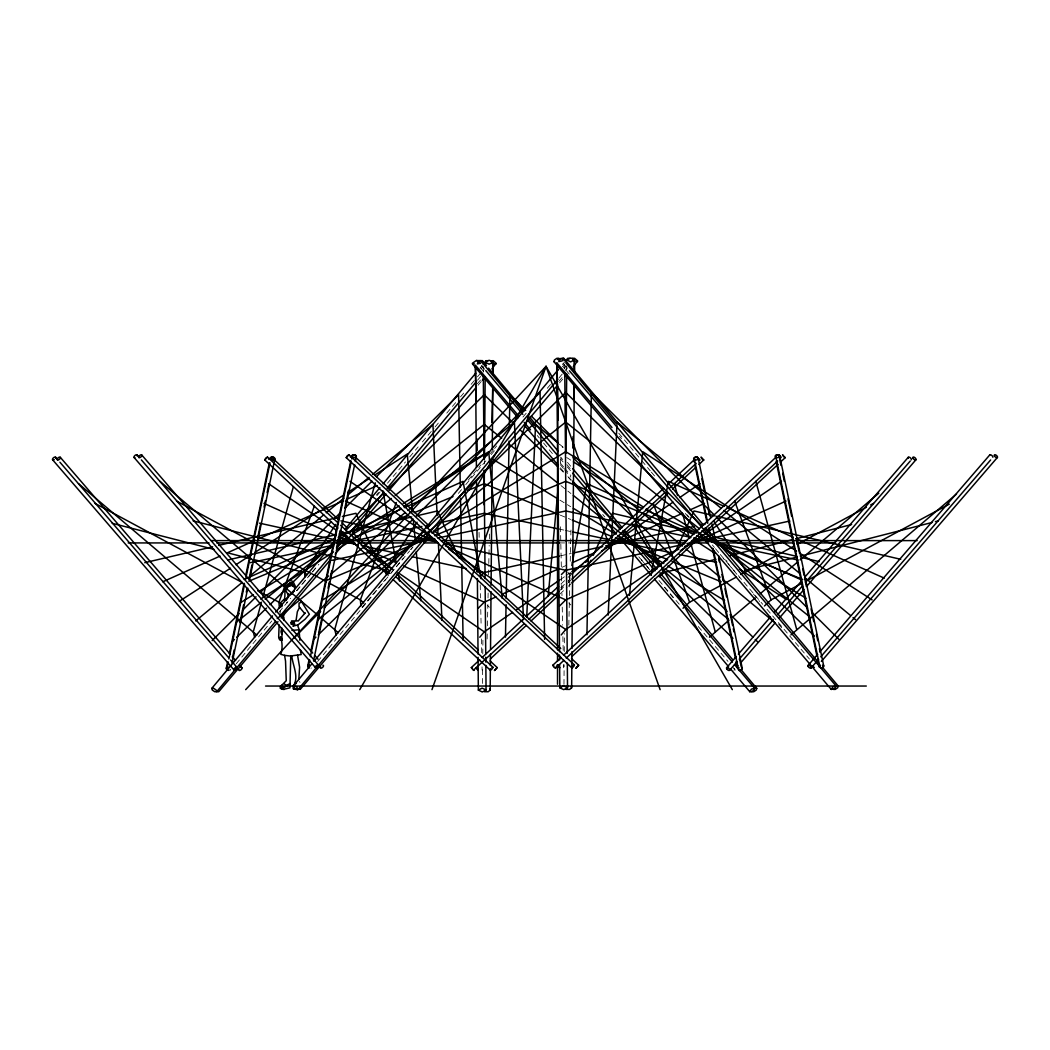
<?xml version="1.0" encoding="UTF-8"?>
<svg xmlns="http://www.w3.org/2000/svg" width="1050" height="1050" viewBox="0 0 1050 1050"><rect width="100%" height="100%" fill="white"/><g stroke="black" fill="none" stroke-linecap="round" stroke-linejoin="round"><path stroke-width="0.75" stroke-dasharray="5 3.75" d="M482.527 683.445L482.672 667.052M482.79 653.953L482.934 637.56M484.444 463.837L484.47 460.556M563.968 684.403L564.139 664.742M564.257 651.63L564.414 633.596M566.711 369.744L566.738 366.463M487.108 638.951L487.252 632.389M487.397 625.826L487.869 604.511M488.014 597.949L488.132 593.04M488.526 574.993L488.749 565.163M488.788 563.522L489.182 545.475M489.339 538.926L489.444 534.004M568.837 625.157L569.454 597.279M569.494 595.639L570.032 571.043M570.255 561.199L570.951 530.04M280.009 615.051L280.363 610.352M560.451 462.906L560.989 456.973M568.732 582.448L570.557 572.565L559.768 579.967M236.211 663.81L271.793 620.957M279.129 612.124L290.64 598.264M296.914 590.704L307.387 578.104M308.424 576.844L311.574 573.064M312.611 571.804L318.898 564.244M376.464 494.917L378.551 492.398M481.123 368.891L483.223 366.358M317.678 661.487L389.904 574.521M390.941 573.261L403.502 558.141M410.826 549.321L412.926 546.801M468.392 479.994L472.579 474.954M473.629 473.694L477.816 468.654M478.866 467.394L480.952 464.874M490.376 453.534L493.513 449.754M494.563 448.494L496.65 445.974M562.59 366.568L564.69 364.048M479.929 368.169L482.042 365.649M477.527 380.244L480.69 376.477M562.459 364.599L564.559 362.079M558.994 377.921L564.257 371.648M565.307 370.387L567.407 367.881M296.441 590.769L300.681 585.769M301.731 584.522L311.259 573.261M312.322 572.014L316.562 567M376.898 495.692L380.074 491.938M387.476 483.184L405.471 461.921M409.71 456.908L418.176 446.906M422.415 441.906L434.057 428.137M435.107 426.891L439.346 421.877M446.762 413.123L456.291 401.861M460.517 396.861L463.693 393.107M471.109 384.352L476.398 378.092M477.461 376.845L481.688 371.844M478.065 385.232L481.241 381.478M362.04 607.228L366.266 602.214M367.329 600.967L371.569 595.967M372.619 594.707L376.858 589.706M377.908 588.459L385.324 579.705M390.613 573.444L409.671 550.922M410.734 549.675L412.847 547.168M458.364 493.382L461.541 489.628M465.767 484.614L485.887 460.845M491.177 454.598L494.353 450.844M522.939 417.06L527.166 412.059M547.286 388.29L550.462 384.536M564.217 368.274L566.331 365.767M559.532 382.909L562.708 379.155M477.277 383.775L480.467 380.048M558.758 381.465L562.997 376.477M560.923 584.062L566.895 578.497M568.089 577.382L570.478 575.151M560.766 587.869L566.764 582.278M567.958 581.162L570.36 578.918M560.018 590.297L567.184 583.616M568.378 582.501L570.767 580.283M559.847 594.116L567.053 587.409M568.247 586.294L570.649 584.049M562.091 567.289L569.441 564.008M560.7 555.765L571.2 553.468M559.624 542.929L571.095 542.929M560.674 529.423L563.798 530.079M565.359 530.408L571.594 531.733M560.28 515.143L570.714 519.461M559.873 500.115L570.675 506.704M566.659 457.498L570.714 460.123M723.174 558.613L727.217 561.225M561.015 485.625L570.911 493.526M563.207 447.261L559.44 444.137L562.826 447.51M559.899 468.838L563.338 472.198M567.919 476.687L571.357 480.06M567.879 572.368L570.019 574.494M568.798 602.923L570.846 604.944M487.331 605.246L489.379 607.268M619.421 436.236L621.548 438.729M685.243 513.424L688.433 517.151M720.274 554.505L737.258 574.416M738.321 575.663L762.733 604.301M766.986 609.276L809.445 659.072M560.254 464.691L563.43 468.431M564.493 469.678L570.859 477.146M602.713 514.487L604.839 516.981M638.807 556.815L644.109 563.049M645.173 564.283L649.425 569.271M658.98 580.466L681.266 606.611M698.25 626.535L727.978 661.395M733.281 667.616L735.407 670.11M563.023 363.274L568.312 369.521M481.543 365.584L484.719 369.337M560.936 459.414L563.049 461.921M567.289 466.922L570.465 470.676M560.332 467.801L563.509 471.555M568.798 477.803L570.911 480.309M563.01 366.621L565.11 369.127M566.16 370.387L569.31 374.154M618.739 433.178L640.828 459.559M641.878 460.806L650.291 470.859M651.341 472.119L655.554 477.133M687.107 514.815L689.207 517.322M712.346 544.95L714.446 547.47M715.496 548.717L718.659 552.484M728.122 563.784L739.686 577.605M753.362 593.933L759.675 601.466M778.601 624.067L781.751 627.834M567.459 462.354L571.673 467.368M480.48 367.684L483.643 371.451M537.272 435.501L539.372 438.008M543.585 443.034L554.098 455.595M560.411 463.129L563.561 466.896M564.624 468.156L570.924 475.689M641.393 559.834L649.806 569.874M664.532 587.462L672.945 597.503M560.674 457.104L562.761 459.624M566.947 464.664L571.134 469.717M286.624 602.136L287.188 602.91M299.499 681.489L299.972 682.408M560.451 526.772L561.356 567.761M561.54 575.964L561.986 595.639M562.236 607.11L562.643 625.157M562.892 636.628L563.22 651.394M563.509 664.506L563.587 667.787M479.049 532.363L479.194 538.926M480.217 584.837L480.506 597.949M480.769 609.433L481.136 625.826M481.425 638.951L481.753 653.704M482.042 666.829L482.121 670.11M564.716 364.822L564.742 368.104M483.249 367.146L483.289 372.054M733.95 668.233A1.982 0.971 40.8 0 1 733.714 670.136M229.976 669.48A1.982 1.457 11.8 0 1 229.701 669.782M230.738 669.48A1.982 1.457 11.8 0 1 229.464 670.477M311.391 668.023A1.982 1.457 11.8 0 1 310.931 668.154"/><path stroke-width="1.5" d="M484.089 504.814L484.391 470.387M484.483 458.916L485.192 376.976M485.297 365.505L485.874 361.266L489.248 360.347L492.555 361.344L492.936 373.787M484.339 691.688L488.197 691.74L490.179 690.086L490.363 668.784M490.389 665.503L490.494 654.032M490.534 649.123L491.033 591.754M491.085 585.204L492.161 462.289M492.279 449.177L492.804 388.539M565.989 453.324L566.659 376.294M565.806 689.378L569.664 689.417L571.646 687.776L571.961 651.722M571.988 648.441L574.284 384.576M574.403 371.464L574.022 359.034L570.714 358.024L566.803 359.914L570.583 361.883L574.494 359.992M505.47 637.087L506.061 604.669M506.179 598.5L509.079 441.053M509.303 428.702L509.933 394.748L525.683 410.458M586.937 634.764L591.399 392.424L714.053 514.789M491.925 422.494L492.699 388.067M492.988 374.942L493.211 365.098M572.775 448.061L573.038 436.577M573.838 400.496L574.206 384.103M574.455 372.632L574.678 362.788M281.794 640.434C282.988 639.962 280.481 635.381 280.442 636.943C282.384 642.088 282.686 648.401 280.822 654.36L284.563 655.344L285.534 661.054L286.256 680.702L280.324 686.753L280.416 688.275L283.119 689.43L289.944 687.829L290.771 655.935M526.706 617.4L535.592 424.384L558.193 443.1M608.173 615.077L617.072 422.061L721.245 508.371M286.125 600.351L287.989 596.781L287.936 593.827M280.599 607.215L280.822 604.078M272.514 615.864L211.759 688.406L212.323 690.086L214.804 691.74L216.72 691.688L275.612 621.364M312.047 663.626L293.239 686.083L293.514 689.181L297.806 689.509L293.331 688.629M486.189 361.344L488.171 360.583M548.166 596.269L558.259 486.623M629.488 595.442L642.731 451.697L796.543 551.066M284.222 599.668C286.374 593.617 282.122 583.656 289.433 580.296L293.068 581.516L295.404 586.464M299.578 607.359L297.347 611.73L296.008 620.957L291.637 620.891L291.388 621.797L294.459 621.81L290.601 622.886L294.486 623.136L291.165 624.317L294.814 624.264L292.911 626.141L297.924 624.947L304.999 619.303L309.382 614.316L301.796 602.018M294.289 685.624L293.16 686.726L294.919 688.734L297.465 689.653L300.287 688.734M491.124 361.266L493.146 360.623L496.151 363.274L491.833 368.97M573.3 366.647L577.631 360.951L574.626 358.312L572.683 358.26M283.395 619.526L283.658 613.843M281.689 638.544L282.581 629.475M571.856 565.504L586.937 483.656L642.731 508.673M651.236 574.481L668.404 481.333L724.198 506.363M571.83 667.852L346.238 457.656L347.209 455.884L348.928 454.755L574.376 664.913C574.599 665.949 571.594 668.85 571.817 667.17M352.918 455.149L350.346 457.052M226.288 668.233L227.627 661.815M229.32 653.796L244.112 583.209M245.792 575.19L269.338 462.879M226.892 668.574L228.231 662.196M228.9 659.006L244.611 584.076M245.936 577.697L270.007 462.906M232.483 657.904L234.176 649.884M239.886 622.611L243.587 604.957M246.277 592.121L246.947 588.919M249.309 577.684L252 564.847M257.709 537.574L260.4 524.751M264.101 507.098L265.44 500.679M267.133 492.66L268.813 484.641M232.076 663.101L247.787 588.158M249.454 580.191L274.851 459.021A1.982 1.457 11.8 0 0 272.278 457.117A1.982 1.457 11.8 0 0 271.661 459.572A1.982 1.457 11.8 0 0 274.851 459.021M307.755 665.923L309.107 659.505M311.115 649.871L350.805 460.569M308.359 666.264L309.697 659.886M310.367 656.696L351.146 462.184M351.816 458.994L352.485 455.805M318.662 633.124L322.363 615.484M328.086 588.21L329.424 581.792M330.107 578.576L331.787 570.557M336.486 548.1L340.187 530.447L388.29 575.111M344.899 507.99L348.6 490.337M313.543 660.778L354.651 464.664M355.32 461.475L356.331 456.697A1.982 1.457 11.8 0 0 353.745 454.794A1.982 1.457 11.8 0 0 353.128 457.249A1.982 1.457 11.8 0 0 356.331 456.697M281.728 627.847L280.993 631.811L281.781 634.161M293.856 590.796L293.252 592.357M261.043 603.684L253.273 631.837L254.612 637.232M263.091 596.269L293.396 486.623M375.27 482.816L334.74 629.514L336.079 634.922M431.97 689.653L546.039 366.358L732.336 689.653M314.291 506.231L278.933 602.201L279.405 608.278M396.283 502.504L360.399 599.878L360.872 605.968M479.692 659.781L471.332 667.577L473.353 670.281L524.186 623.713M474.009 670.477L473.668 669.48M561.159 657.471L552.799 665.254L553.77 667.026L555.489 668.154L563.85 660.358M555.489 668.154L555.135 667.157M698.959 464.441L703.763 459.966L701.072 457.065L701.702 458.456M780.426 462.118L785.229 457.656L782.539 454.755L783.169 456.133M271.451 457.472L270.808 458.496M490.35 669.48C490.009 671.265 493.185 668.233 492.909 667.236L395.771 576.686M589.851 562.682L590.992 560.214M593.263 555.279L612.596 513.293L633.714 518.227L572.946 457.603M671.317 560.372L673.024 556.658M675.872 550.489L694.063 510.969L715.181 515.918M290.168 683.537L286.191 685.466L284.826 687.278L280.324 686.753M482.724 363.195L482.646 361.266L481.215 360.583L477.369 360.623M564.191 360.872L564.126 358.956L562.682 358.26L557.445 359.034M478.354 690.086L482.134 688.117L486.058 690.008L482.278 691.976L478.354 690.086L478.065 657.313M559.821 687.776L563.601 685.808L567.525 687.684L563.745 689.653L559.821 687.776L559.624 664.834M293.554 685.808C299.106 676.607 292.753 665.529 291.743 655.817M493.027 362.316L489.103 364.192L485.323 362.224M359.743 689.653L546.039 366.358L660.122 689.653M558.298 359.914L558.784 358.26L556.854 358.312L554.426 359.992L553.941 361.646L831.272 689.417L834.54 688.656L836.128 686.044L569.376 370.768M268.879 459.362L271.438 457.117L338.336 519.474M335.646 524.409L304.605 572.565L304.933 576.804M417.047 522.204L386.072 570.242L386.4 574.494M305.248 612.819L298.134 621.062L296.087 620.393M479.771 637.232L484.26 631.837L512.584 612.386M561.238 634.922L565.74 629.514L666.855 560.057M275.678 612.084L334.635 541.682M339.898 535.395L343.061 531.615M345.161 529.108L379.903 487.62M383.066 483.84L475.716 373.196M483.092 364.402L486.255 360.623M279.812 616.337L331.341 554.807M336.604 548.52L347.117 535.972M349.23 533.452L383.933 492.017M387.083 488.25L476.477 381.491M314.134 661.119L558.246 369.626M565.609 360.819L567.722 358.312L569.638 358.26M557.944 379.181L298.187 689.378L296.494 686.726L293.239 686.083M278.001 621.679L218.728 691.74L216.786 691.688L216.156 690.008L213.675 688.354L211.759 688.406M281.177 617.925L329.871 560.372M335.16 554.124L385.98 494.064M389.143 490.311L475.952 387.726M482.304 380.218L484.417 377.724M300.195 689.417L430.395 535.539M432.508 533.033L557.419 385.416M564.834 376.661L566.947 374.154M291.926 593.814L292.543 593.106M726.587 667.774L736.207 656.631M738.347 654.163L770.398 617.019M774.677 612.071L801.386 581.122M804.589 577.408L908.237 457.314M729.645 670.281L737.126 661.605M739.266 659.137L773.456 619.513M777.735 614.565L802.305 586.097M805.508 582.383L910.232 461.055M740.946 662.524L775.097 622.952M779.362 618.017L803.906 589.575M807.109 585.874L915.941 459.769M808.067 665.464L817.674 654.321M819.814 651.84L989.704 455.004M811.112 667.957L818.593 659.295M820.733 656.814L990.622 459.979M821.349 661.434L997.408 457.446M290.141 684.416L286.309 686.031M245.674 689.653L546.039 366.358M294.459 591.281L293.738 591.202M572.657 666.054L574.376 664.913M212.166 640.592L239.164 613.646M242.537 610.286L256.043 596.807M260.544 592.318L331.446 521.601M334.819 518.227L340.449 512.61M344.938 508.121L371.949 481.189M376.451 476.687L458.601 394.748L460.307 487.358M293.632 638.282L320.631 611.336M324.017 607.963L412.913 519.278M481.058 575.741L484.26 572.565L559.204 556.093M478.131 608.278L484.26 602.201L496.007 596.925M561.448 574.494L565.74 570.242L684.141 544.228M559.597 605.968L565.74 599.878L678.799 549.176M232.155 641.721L234.439 639.476M236.736 637.232L266.529 608.042M269.968 604.669L332.994 542.929M338.73 537.311L343.311 532.822M345.608 530.578L383.421 493.526M388.001 489.038L484.26 394.748L514.054 423.924M313.622 639.398L315.919 637.153M318.202 634.909L424.777 530.499M427.074 528.255L565.74 392.424L702.109 526.011M482.081 657.549L522.69 619.697M526.273 616.35L558.534 586.294M571.673 574.035L663.639 488.303M668.43 483.84L694.706 459.349M528.964 619.251L558.823 591.413M571.961 579.167L665.136 492.306M669.913 487.856L696.189 463.352M490.298 658.954L526.273 625.419M531.077 620.944L558.653 595.232M571.843 582.934L619.815 538.217M625.813 532.626L667.787 493.5M672.578 489.038L695.362 467.788M563.548 655.239L776.173 457.026M566.239 658.14L777.669 461.042M571.764 656.644L702.476 534.791M707.28 530.316L778.037 464.363M709.419 637.232L728.989 620.196M790.899 634.922L956.524 494.038M659.321 576.804L663.928 572.565L715.877 559.269M682.986 608.278L689.601 602.201L736.273 577.119M740.788 574.494L745.395 570.242L797.357 556.946M764.466 605.968L771.067 599.878L802.187 583.17M732.742 617.019L755.212 597.962M760.2 593.736L797.659 561.973M800.153 559.86L878.797 493.172M195.72 620.918L242.156 582.448L95.064 503.409M249.69 576.201L323.741 514.854M326.248 512.768L343.822 498.212M347.589 495.088L368.917 477.409M372.684 474.298L432.928 424.384L437.128 515.563M277.187 618.594L328.65 575.964M331.157 573.891L405.208 512.531M407.715 510.458L514.408 422.061L523.504 619.644M236.696 621.954L261.463 602.201M265.164 599.235L334.491 543.913M336.958 541.944L345.634 535.028M348.101 533.046L391.427 498.474M395.141 495.508L484.26 424.384L501.598 438.204M318.176 619.644L565.74 422.061L699.418 528.754M491.912 667.682L492.909 667.236M516.626 609.604L559.768 579.967M571.896 571.633L582.684 564.231M585.388 562.38L588.079 560.529M601.558 551.263L673.024 502.176M679.757 497.542L699.983 483.656M680.334 550.791L781.449 481.333M179.248 601.335L230.514 568.207M235.922 564.716L252.105 554.256M254.809 552.51L319.567 510.681M322.271 508.935L343.849 494.983M347.904 492.371L369.482 478.419M374.889 474.941L407.269 454.02L412.584 511.809M260.715 599.012L333.572 551.946M336.276 550.2L401.034 508.358M403.738 506.612L488.736 451.697L502.254 598.395M241.251 602.201L253.404 594.786M258.799 591.504L333.06 546.223M338.454 542.929L347.904 537.167M350.608 535.513L399.21 505.877M403.266 503.409L484.26 454.02L486.964 455.661M322.717 599.878L429.371 534.844M432.075 533.203L565.74 451.697L696.688 531.549M730.747 669.217L749.805 691.74L751.747 691.688L754.163 690.008L754.648 688.354L734.541 664.584M744.752 572.565L794.259 545.961M797.094 544.451L866.394 507.216M870.634 504.932L873.469 503.409M807.844 580.125L949.279 504.131M287.647 597.883L283.106 600.246L280.337 603.002L282.017 606.677M162.803 581.779L220.067 556.093M255.308 540.291L227.417 552.799L251.16 558.889M258.248 538.978L343.416 500.771M346.356 499.459L377.199 485.625M244.269 579.469L335.317 538.637M338.258 537.311L401.389 509.001M404.329 507.675L463.063 481.333L481.005 578.707M501.887 594.3L559.151 568.614M572.368 562.682L594.392 552.799M604.682 548.192L682.5 513.293L689.469 538.479M689.85 509.998L704.537 503.409M684.679 546.538L786.004 501.086M248.784 581.201L333.729 546.013M338.205 544.163L350.123 539.227M353.115 537.981L408.253 515.143M414.212 512.676L452.97 496.624M467.867 490.442L484.26 483.656L558.784 514.526M327.272 580.125L431.602 536.904M434.582 535.671L565.74 481.333L693.906 534.437M496.059 363.956L494.13 363.917L491.702 362.224M577.526 361.646L574.271 360.872M281.767 640.553L279.497 639.647L278.683 637.009L279.129 624.973M729.238 555.844L793.065 539.503M796.044 538.742L851.616 524.514M800.323 556.185L932.426 522.375M935.406 521.614L938.372 520.852M291.021 594.536C286.283 595.153 284.707 589.037 286.545 585.9L286.506 586.622L288.277 583.629L288.291 585.966L290.023 582.737L289.734 585.939L290.574 582.592L290.745 585.966L291.546 584.154L292.714 586.307L291.939 583.065L294.945 588.63M474.403 363.917L472.369 363.274L476.569 360.347L479.43 363.09M144.769 562.682L212.638 546.814M218.676 545.396L339.347 517.164M342.352 516.469L355.937 513.293L378.118 561.448M227.745 560.018L336.341 534.607M339.36 533.899L411.758 516.967M703.763 459.966L703.093 459.769M785.229 457.656L783.864 456.881M471.332 667.577L471.988 667.774M478.17 670.163L475.965 668.233M552.799 665.254L553.796 665.713M574.192 552.799L602.674 546.551M605.666 545.895L694.089 526.457M701.584 524.816L705.272 524.003M687.133 543.572L789.849 521.01M250.346 562.682L332.994 545.226M337.68 544.241L351.711 541.275M356.396 540.291L421.89 526.457M426.562 525.472L429.686 524.816M442.155 522.178L484.26 513.293L559.112 529.095M331.813 560.372L434.739 538.637M437.863 537.981L565.74 510.969L690.493 537.311M211.221 540.606L436.301 540.606M441.223 540.606L686.976 540.606M691.884 540.606L917.136 540.606M128.205 542.929L209.029 542.929M216.799 542.929L254.1 542.929M254.901 542.929L354.834 542.929L340.003 532.744M358.116 542.929L413.818 542.929M423.649 542.929L438.388 542.929L441.958 620.432M446.578 542.929L559.624 542.929M572.736 542.929L685.781 542.929M692.331 542.929L708.711 542.929M719.092 542.929L793.695 542.929M796.806 542.929L835.669 542.929M291.939 630.394L299.224 629.764L297.504 625.039M284.143 683.668L286.191 685.466M265.558 686.044L866.303 686.044M283.316 687.356L280.77 686.411M294.906 683.406L296.244 683.55M280.757 639.056L281.689 639.201L280.455 638.571M280.416 688.275L284.248 689.496M693.604 537.981L798.092 560.044M573.156 532.061L609.026 539.634M612.137 540.291L671.396 552.799M679.192 554.452L716.625 562.354M340.922 520.852L436.839 541.931M444.334 543.572L565.74 570.242M259.455 523.163L334.386 539.634M337.391 540.291L355.373 544.241M361.371 545.567L403.331 554.781M412.322 556.762L466.279 568.614M476.766 570.911L484.26 572.565M346.238 457.656L348.928 454.755M338.205 523.031L267.461 457.065L265.742 458.207L264.771 459.966L337.929 528.163M264.771 459.966L267.461 457.065M578.668 665.254L575.991 668.154L578.668 665.254L571.502 658.573M497.201 667.577L494.511 670.477L497.201 667.577L490.035 660.896M716.691 516.259L900.703 559.309M635.224 518.582L697.069 533.046L645.671 509.998M715.168 537.285L796.609 556.329M802.646 557.747L819.236 561.632M193.108 520.852L386.072 570.242L389.524 573.431M112.232 523.32L214.056 549.386M254.126 559.65L304.605 572.565L306.902 574.691M284.563 655.344L290.128 656.027L301.192 654.57L300.339 649.674M553.941 361.646L554.676 361.883M836.128 686.044L832.86 686.805L831.272 689.417M754.648 688.354L751.393 689.128L749.805 691.74M563.745 358.312L560.49 358.956L558.797 361.594L562.065 360.951L563.745 358.312L703.618 525.341M482.278 360.623L479.023 361.266L477.33 363.917L480.585 363.274L482.278 360.623L486.491 365.649M837.506 685.808L838.241 686.083L837.677 687.776L835.196 689.417L833.28 689.378M756.039 688.117L756.761 688.406L756.21 690.086L753.729 691.74L751.813 691.688M281.059 639.398L282.24 640.001M696.885 535.671L802.712 579.508M572.197 520.078L612.439 536.747M615.418 537.981L667.59 559.597M672.053 561.448L721.245 581.831M727.138 507.675L793.222 537.311M796.149 538.637L884.258 578.143M716.153 541.603L801.321 579.81M345.463 501.086L437.981 542.587M445.318 545.882L565.74 599.878M263.996 503.409L335.947 535.684M338.887 536.996L357.984 545.567M363.851 548.192L396.152 562.682L382.896 490.704M403.502 565.976L484.26 602.201M176.531 501.086L326.458 581.648M329.293 583.17L360.399 599.878L363.707 602.923M257.723 590.796L278.933 602.201L282.24 605.246M281.479 685.283L283.211 686.858M699.392 533.203L806.046 598.238M493.71 459.782L557.169 498.474M573.366 508.344L615.221 533.872M617.925 535.513L663.823 563.509M667.879 565.976L724.579 600.548M799.247 552.812L872.104 599.878M573.405 461.856L643.571 507.189M646.262 508.935L690.782 537.692M694.837 540.317L715.076 553.389M739.358 569.074L786.581 599.589M298.384 598.487L301.941 602.044L299.053 603.133L299.04 606.677L304.736 613.528M350.017 481.333L434.962 539.687M448.442 548.94L565.74 629.514M268.551 483.656L335.961 529.961M366.975 551.263L392.582 568.864M484.26 631.837L397.976 572.565L399.538 581.031M557.747 665.122L559.781 667.813L557.077 665.267M476.28 667.433L478.314 669.782M701.899 530.736L809.589 616.678M509.027 444.137L558.534 483.656M573.392 495.508L661.277 565.648M664.991 568.614L728.122 618.988M723.752 510.458L800.31 573.891M805.324 578.051L850.513 615.484M853.02 617.558L855.527 619.644M573.247 455.569L639.765 510.694M642.285 512.768L682.447 546.039M686.201 549.163L720.09 577.238M722.61 579.324L774.06 621.954M159.968 481.333L319.751 616.822M322.258 618.936L338.244 632.756M78.501 483.656L256.777 635.079M702.765 459.519L702.043 458.837M355.294 457.026L429.358 526.063M434.136 530.526L560.753 648.559M341.919 522.821L346.697 527.271M352.669 532.836L392.083 569.586M396.861 574.035L478.091 649.766M340.607 525.262L389.773 571.095M393.094 579.587L490.219 670.136M704.392 528.255L814.406 636.024M519.789 429.542L557.602 466.594M572.499 481.189L620.642 528.334M622.926 530.578L659.597 566.501M663.036 569.874L732.939 638.347M280.639 640.264L279.195 637.481M716.31 517.033L807.463 607.963M811.965 612.452L838.963 639.398M531.313 416.076L558.324 443.008M634.843 519.356L671.974 556.395M674.218 558.639L727.112 611.402M730.485 614.775L752.994 637.232M755.239 639.476L757.496 641.721M779.533 456.566C784.127 460.425 777.144 451.881 779.192 456.186M141.763 455.004A1.982 0.971 -40.8 0 1 139.952 457.564A1.982 0.971 -40.8 0 1 138.994 456.186A1.982 0.971 -40.8 0 1 141.763 455.004L312.716 653.074M314.856 655.554L318.058 659.269M137.117 454.952L139.243 457.419M141.382 459.9L318.504 665.122A1.982 0.971 -40.8 0 1 316.693 667.682A1.982 0.971 -40.8 0 1 315.735 666.304A1.982 0.971 -40.8 0 1 318.504 665.122M134.059 457.446L315.459 667.616M60.296 457.314A1.982 0.971 -40.8 0 1 58.472 459.887A1.982 0.971 -40.8 0 1 57.527 458.496A1.982 0.971 -40.8 0 1 60.296 457.314L230.186 654.163M232.326 656.631L235.528 660.345M239.794 665.306L241.933 667.774M55.65 457.275L57.776 459.742M59.916 462.21L228.506 657.549M230.632 660.017L237.037 667.433A1.982 0.971 -40.8 0 1 235.226 670.005A1.982 0.971 -40.8 0 1 234.268 668.614A1.982 0.971 -40.8 0 1 237.037 667.433M52.592 459.769L233.979 669.939M556.789 362.788L611.992 427.521M475.322 365.098L518.844 416.141M524.16 422.376L530.526 429.844M485.783 370.584L522.834 414.383M528.124 420.63L557.76 455.661M572.578 473.183L620.222 529.476M622.335 531.969L655.148 570.754M659.387 575.768L732.428 662.091M472.474 363.956L517.991 417.756M524.331 425.263L558.206 465.294M573.024 482.816L616.429 534.109M618.542 536.602L651.367 575.387M654.544 579.141L728.634 666.711M705.731 527.848L818.252 662.222M822.465 667.249L838.241 686.083M488.591 368.156L524.344 410.865M529.607 417.139L557.996 451.041M572.722 468.628L622.151 527.651M624.251 530.171L656.854 569.1M660.017 572.867L732.572 659.518M735.735 663.285L737.835 665.792M740.985 669.559L756.761 688.406M565.74 362.788L615.969 423.281M484.26 365.098L522.992 411.731M528.229 418.044L534.503 425.604M713.554 520.852L745.395 570.242M632.087 523.163L659.951 566.383M662.34 570.097L663.928 572.565M572.591 358.956L573.169 359.914M571.174 686.805L571.646 687.776M489.694 689.128L490.179 690.086M459.008 557.891L437.404 510.969L416.286 515.918L540.067 392.424L544.622 639.398M734.672 501.086L771.067 599.878M653.205 503.409L672.433 555.634M673.995 559.86L689.601 602.201M755.79 481.333L796.727 629.514M674.31 483.656L677.591 495.508M691.11 544.412L715.26 631.837M779.651 455.752L823.712 665.923M779.664 458.994L780.99 465.373M782.67 473.34L784.337 481.307M788.012 498.855L791.687 516.39M796.372 538.702L799.05 551.46M802.725 569.008L804.064 575.374M804.72 578.563L806.4 586.543M811.072 608.856L813.75 621.613M816.428 634.371L817.766 640.749M819.433 648.716L820.103 651.906M775.806 456.645L819.866 666.816M776.147 461.475L816.926 656.001M817.596 659.19L818.921 665.569M698.184 458.076L710.627 517.427M711.979 523.845L715.339 539.897M718.699 555.936L742.245 668.233M701.859 478.839L704.537 491.597M708.212 509.132L709.551 515.511M718.581 558.561L719.25 561.75M721.914 574.508L723.253 580.886M724.933 588.853L726.6 596.833M730.275 614.368L732.611 625.524M733.281 628.714L733.95 631.903M739.633 659.006L741.3 666.986M694.339 458.968L707.792 523.136M708.803 527.953L709.813 532.77M713.173 548.809L738.399 669.139A1.982 1.457 -11.8 0 0 741.169 669.939A1.982 1.457 -11.8 0 0 741.812 667.59M693.669 459.021L694.339 462.21M695.008 465.399L707.044 522.795M708.383 529.174L709.052 532.363M712.386 548.297L735.446 658.311M736.116 661.5L737.454 667.879M477.317 360.583L477.409 361.266M299.066 629.777L299.893 640.264M413.267 519.212L415.314 541.446M416.273 551.814L420.774 600.718M298.856 679.061L299.591 667.209L297.531 655.056M437.627 526.207L438.047 535.329M283.723 617.584L283.802 620.511M556.828 364.429L558.075 420.184M475.361 366.739L476.162 402.819M476.962 438.9L477.225 450.371M460.504 498.159L461.58 556.815M461.724 564.533L463.116 640.172M564.782 373.026L567.223 653.271M567.315 663.101L567.525 687.684M556.999 363.274L559.506 651.722M559.532 654.99L559.584 659.912M483.328 376.976L484.05 458.916M484.142 470.387L485.087 578.563M485.152 586.753L485.743 653.953M485.769 657.221L485.809 662.143M485.848 665.424L486.058 690.008M475.545 367.238L476.411 467.197M476.542 481.95L477.33 572.092M477.383 578.642L478.039 654.032M557.524 365.846L557.524 370.755M557.524 383.814L557.524 649.963M557.524 653.231L557.524 661.395M557.524 664.663L557.524 684.246M741.562 669.349A1.982 1.457 -11.8 0 1 738.609 670.346M738.097 668.338A1.982 1.457 -11.8 0 1 738.872 667.774M908.303 458.246A1.982 0.971 40.8 0 1 909.694 457.354A1.982 0.971 40.8 0 1 911.295 459.821M270.428 458.837A1.982 1.457 11.8 0 1 273.105 457.275M273.538 457.524A1.982 1.457 11.8 0 1 274.116 458.207M227.364 669.939A1.982 1.457 11.8 0 1 227.102 667.367M227.561 667.236A1.982 1.457 11.8 0 1 228.572 667.275M738.478 668.364A1.982 1.457 -11.8 0 1 738.701 667.997M228.454 670.438A1.982 1.457 11.8 0 1 227.325 667.931M54.259 459.611A1.982 0.971 -40.8 0 1 52.5 459.309A1.982 0.971 -40.8 0 1 54.547 457.144A1.982 0.971 -40.8 0 1 55.584 458.207M241.106 667.577A1.982 0.971 -40.8 0 1 241.881 668.706A1.982 0.971 -40.8 0 1 239.715 670.477A1.982 0.971 -40.8 0 1 238.941 669.349M822.898 665.057A1.982 1.457 -11.8 0 1 823.305 667.157A1.982 1.457 -11.8 0 1 820.418 667.551A1.982 1.457 -11.8 0 1 820.522 665.372M309.015 667.708A1.982 1.457 11.8 0 1 309.173 665.385M355.346 455.516A1.982 1.457 11.8 0 1 355.504 456.999M351.789 456.133A1.982 1.457 11.8 0 1 355.005 455.201M309.317 667.787A1.982 1.457 11.8 0 1 309.028 664.913M134.899 457.656A1.982 0.971 -40.8 0 1 134.124 456.514A1.982 0.971 -40.8 0 1 136.277 454.755A1.982 0.971 -40.8 0 1 137.051 455.884M322.928 665.227A1.982 0.971 -40.8 0 1 323.124 666.776A1.982 0.971 -40.8 0 1 320.827 668.194A1.982 0.971 -40.8 0 1 320.644 666.645M989.625 455.254A1.982 0.971 40.8 0 1 991.371 455.149A1.982 0.971 40.8 0 1 992.854 457.249M814.354 667.459A1.982 0.971 40.8 0 1 813.934 667.17M813.251 666.435A1.982 0.971 40.8 0 1 813.015 666.054M822.675 665.608A1.982 1.457 -11.8 0 1 820.536 668.154M819.263 667.157A1.982 1.457 -11.8 0 1 820.339 665.464M775.307 457.052A1.982 1.457 -11.8 0 1 776.711 454.834A1.982 1.457 -11.8 0 1 779.021 456.186M694.496 459.887A1.982 1.457 -11.8 0 1 694.759 457.314A1.982 1.457 -11.8 0 1 697.554 458.496M697.095 457.117L699.772 460.018L697.095 457.117M912.949 458.207A1.982 0.971 40.8 0 0 915.744 459.939A1.982 0.971 40.8 0 0 914.55 457.419A1.982 0.971 40.8 0 0 912.949 458.207M726.653 668.706A1.982 0.971 40.8 0 0 729.448 670.438A1.982 0.971 40.8 0 0 728.254 667.931A1.982 0.971 40.8 0 0 726.653 668.706M695.153 459.834A1.982 1.457 -11.8 0 0 698.211 458.456A1.982 1.457 -11.8 0 0 695.415 457.275A1.982 1.457 -11.8 0 0 695.153 459.834M776.633 457.524A1.982 1.457 -11.8 0 0 779.691 456.133A1.982 1.457 -11.8 0 0 776.895 454.952A1.982 1.457 -11.8 0 0 776.633 457.524M808.119 666.396A1.982 0.971 40.8 0 0 810.928 668.128A1.982 0.971 40.8 0 0 809.721 665.608A1.982 0.971 40.8 0 0 808.119 666.396M994.416 455.884A1.982 0.971 40.8 0 0 997.211 457.616A1.982 0.971 40.8 0 0 996.017 455.109A1.982 0.971 40.8 0 0 994.416 455.884"/></g></svg>
